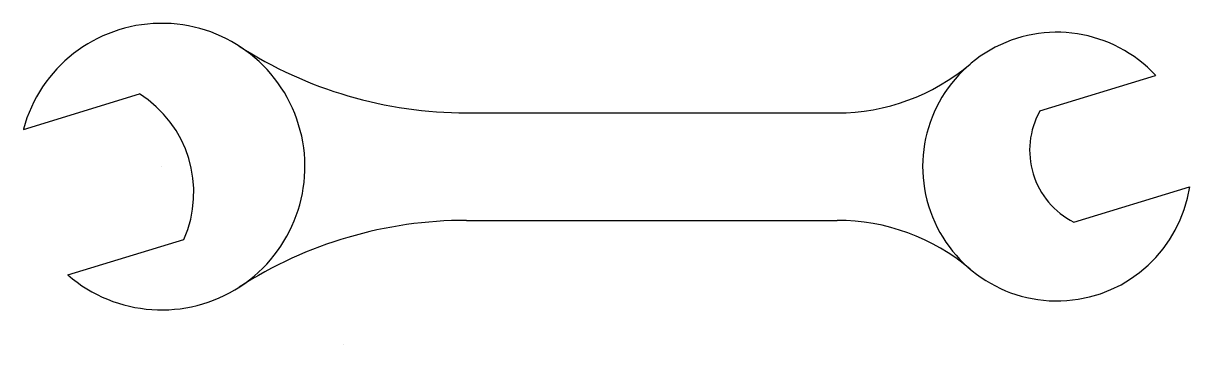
# Model space of a CAD drawing. Header units: millimetres. Extents: x -15 to 115, y -20 to 16.
import ezdxf

# ---------------------------------------------------------------- set-up
doc = ezdxf.new("R2010")
doc.units = ezdxf.units.MM
doc.layers.get('0').update_dxf_attribs({"true_color": 0xc2ced6})

msp = doc.modelspace()

# ---------------------------------------------------------------- linework, layer by layer
for p, q in [((98.09, 6.21), (111.02, 10.17)), ((-15.45, 4.16), (-2.49, 8.13)), ((34.05, 6), (75.44, 6)), ((0, 0), (0, 0)), ((101.9, -6.22), (114.82, -2.27)), ((34.05, -6), (75.44, -6)), ((-10.48, -12.09), (2.48, -8.13)), ((20.33, -19.88), (20.33, -19.88)), ((20.33, -19.88), (20.33, -19.88))]:
    msp.add_line(p, q)
for centre, radius, start, end in [((0, 0), 16, 229.09, 164.91), ((100, 0), 15, 42.6793, 351.3207), ((34.05, 53), 47, 237.2745, 270), ((75.44, 29), 23, 270, 310.2566), ((-9.41, -2.88), 13, 336.1678, 57.8322), ((105.95, 1.82), 9, 150.7617, 243.2383), ((34.05, -53), 47, 90, 122.7255), ((75.44, -29), 23, 49.7434, 90)]:
    msp.add_arc(centre, radius, start, end)

doc.saveas('drawing.dxf')
